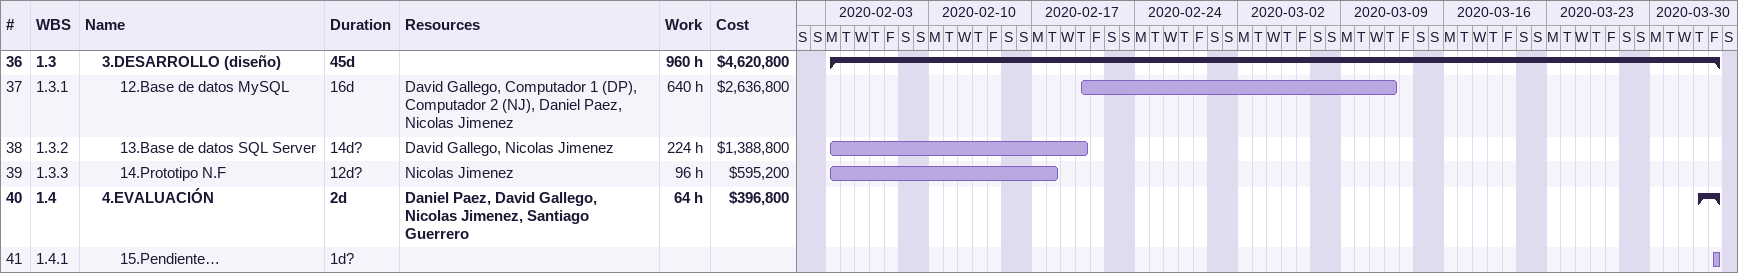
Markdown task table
| ID | WBS | Task | Duration | Start | Finish | Resources | Work (h) | Cost ($) |
|---|---|---|---|---|---|---|---|---|
| 36 | 1.3 | **3.DESARROLLO (diseño)** | 45d | 2020-02-03 | 2020-04-03 |  | 960 | 4620800 |
| 37 | 1.3.1 | 12.Base de datos MySQL | 16d | 2020-02-20 | 2020-03-12 | David Gallego, Computador 1 (DP), Computador 2 (NJ), Daniel Paez, Nicolas Jimenez | 640 | 2636800 |
| 38 | 1.3.2 | 13.Base de datos SQL Server | 14d? | 2020-02-03 | 2020-02-20 | David Gallego, Nicolas Jimenez | 224 | 1388800 |
| 39 | 1.3.3 | 14.Prototipo N.F | 12d? | 2020-02-03 | 2020-02-18 | Nicolas Jimenez | 96 | 595200 |
| 40 | 1.4 | **4.EVALUACIÓN** | 2d | 2020-04-02 | 2020-04-03 | Daniel Paez, David Gallego, Nicolas Jimenez, Santiago Guerrero | 64 | 396800 |
| 41 | 1.4.1 | 15.Pendiente… | 1d? | 2020-04-03 | 2020-04-03 |  |  |  |
